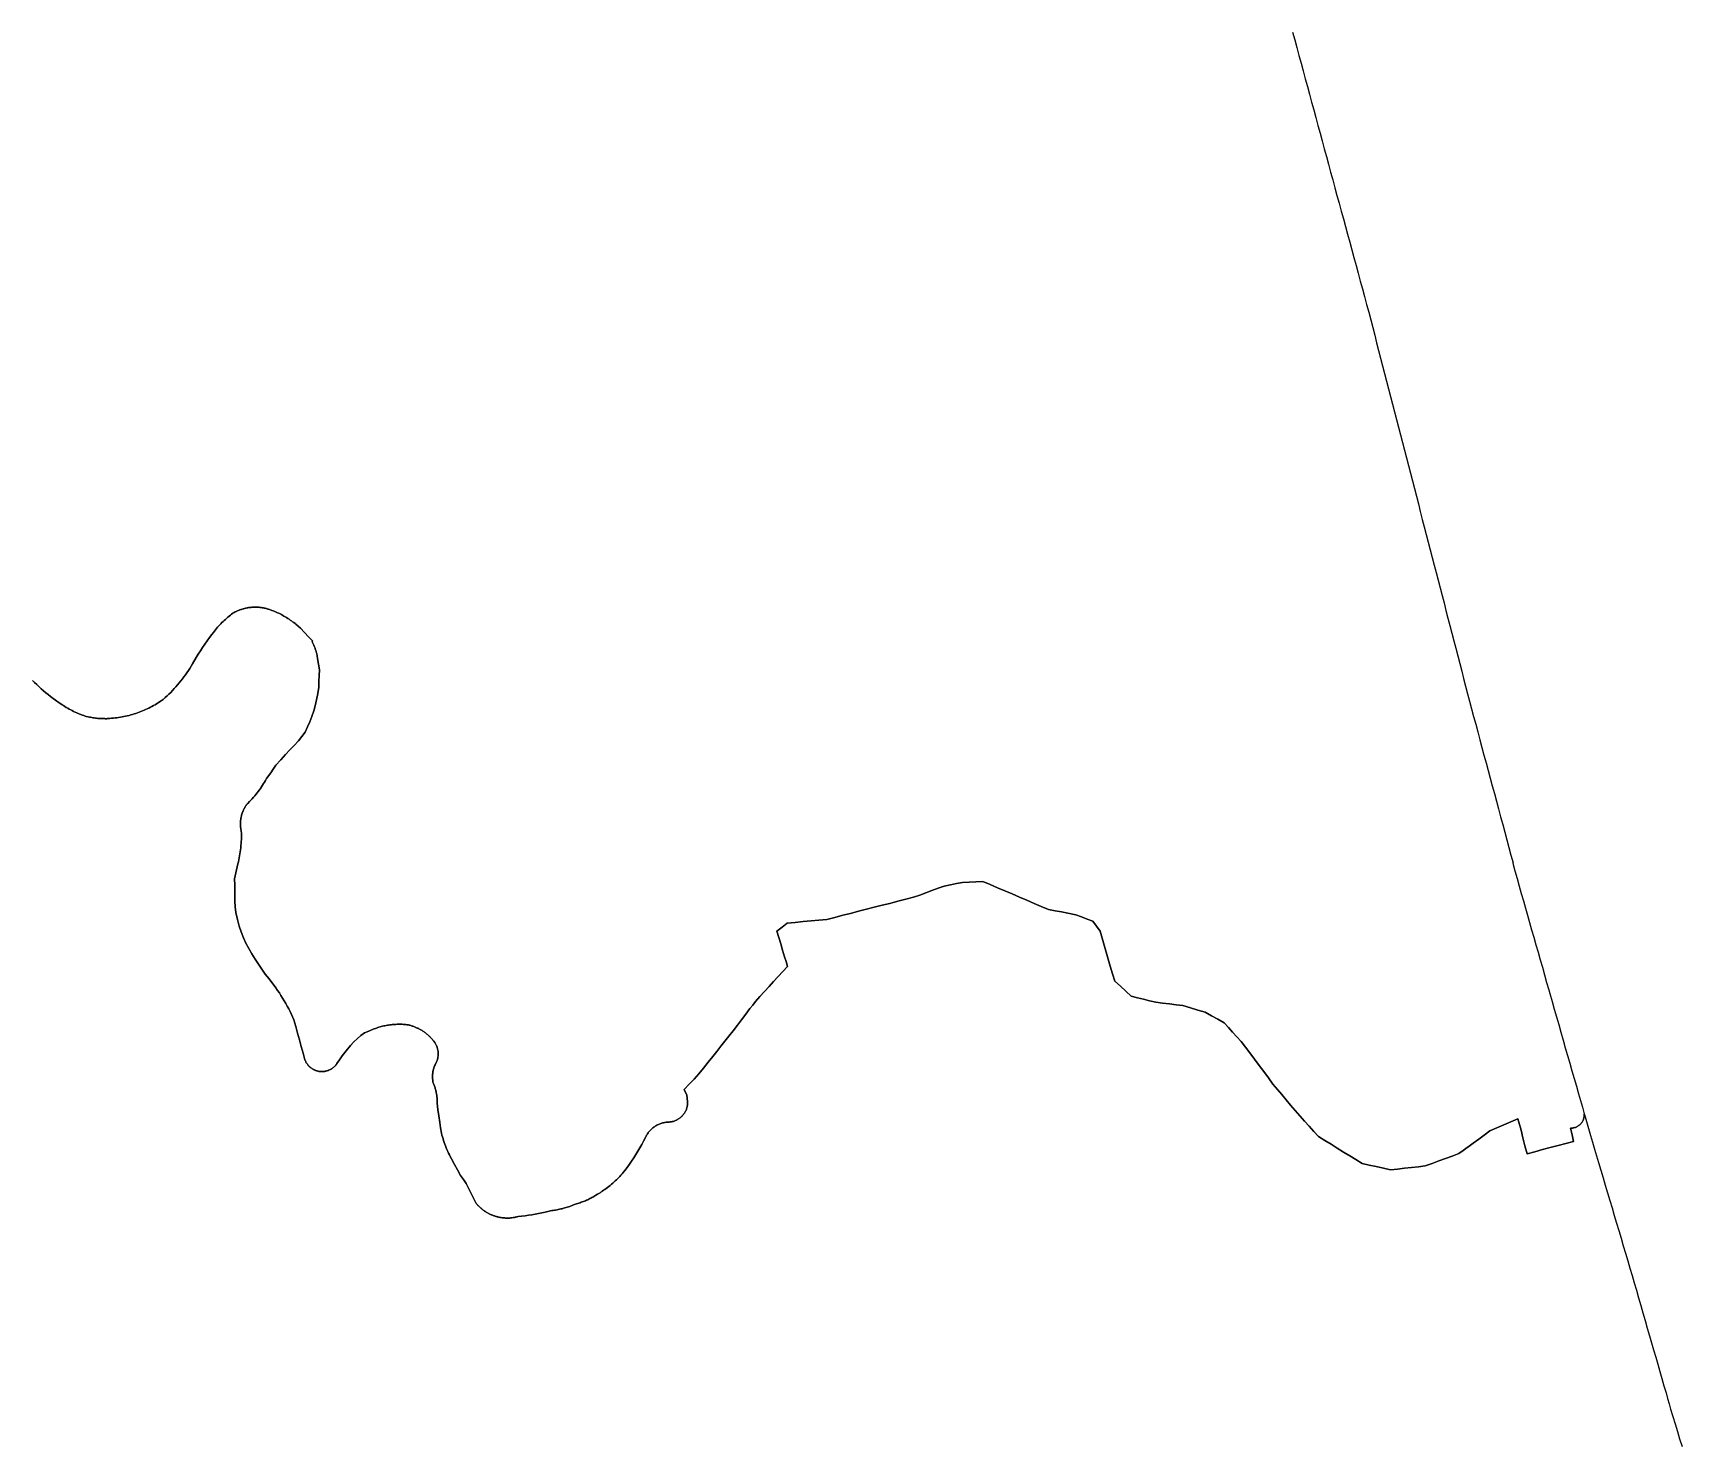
# Model space of a CAD drawing. Header units: inches. Extents: x 130170 to 284068, y 377793 to 804530.
# Drawn here: x 197419 to 199445, y 664226 to 665956 of the extents above; entities that cross this region are included whole.
import ezdxf

# ---------------------------------------------------------------- set-up
doc = ezdxf.new("R2010")
doc.units = ezdxf.units.IN
doc.header["$MEASUREMENT"] = 0
doc.layers.add('muni_il', color=7, linetype='Continuous')

msp = doc.modelspace()

# ---------------------------------------------------------------- linework, layer by layer
at = {"layer": 'muni_il'}
for points in [[(198966.5, 665957.4), (198969.1, 665947.8), (198971.7, 665938.3), (198974.3, 665928.7), (198976.9, 665919.1), (198979.5, 665909.6), (198982.1, 665900), (198984.7, 665890.4), (198987.3, 665880.9), (198989.9, 665871.3), (198992.5, 665861.8), (198995.1, 665852.2), (198997.7, 665842.6), (199000.3, 665833.1), (199002.9, 665823.5), (199005.5, 665813.9), (199008.1, 665804.4), (199010.7, 665794.8), (199013.3, 665785.3), (199015.9, 665775.7), (199018.5, 665766.1), (199021.1, 665756.6), (199023.7, 665747), (199026.3, 665737.4), (199028.9, 665727.9), (199031.5, 665718.3), (199034.1, 665708.8), (199036.7, 665699.2), (199039.3, 665689.6), (199041.9, 665680.1), (199044.5, 665670.5), (199047.1, 665660.9), (199049.7, 665651.4), (199052.3, 665641.8), (199054.9, 665632.3), (199057.5, 665622.7), (199060.1, 665613.1), (199062.5, 665603.7), (199065, 665594.3), (199067.4, 665584.8), (199069.8, 665575.4), (199072.3, 665566), (199074.7, 665556.6), (199077.2, 665547.1), (199079.6, 665537.7), (199082, 665528.3), (199084.5, 665518.8), (199086.9, 665509.4), (199089.4, 665500), (199091.8, 665490.5), (199094.2, 665481.1), (199096.7, 665471.7), (199099.1, 665462.3), (199101.6, 665452.8), (199104, 665443.4), (199106.4, 665434), (199108.9, 665424.5), (199111.3, 665415.1), (199113.7, 665405.7), (199116.2, 665396.3), (199118.6, 665386.8), (199121.1, 665377.4), (199123.5, 665368), (199125.9, 665358.5), (199128.4, 665349.1), (199130.8, 665339.7), (199133.3, 665330.3), (199135.7, 665320.9), (199138.1, 665311.6), (199140.5, 665302.3), (199142.9, 665293), (199145.3, 665283.7), (199147.7, 665274.4), (199150.2, 665265.1), (199152.6, 665255.8), (199155, 665246.5), (199157.4, 665237.2), (199159.8, 665227.9), (199162.2, 665218.6), (199164.6, 665209.3), (199167.1, 665200), (199169.5, 665190.7), (199171.9, 665181.4), (199174.3, 665172.1), (199176.7, 665162.8), (199179.1, 665153.5), (199181.5, 665144.2), (199183.9, 665134.9), (199186.4, 665125.6), (199188.9, 665116.1), (199191.5, 665106.6), (199194, 665097.2), (199196.6, 665087.7), (199199.1, 665078.2), (199201.7, 665068.8), (199204.2, 665059.3), (199206.8, 665049.9), (199209.3, 665040.4), (199211.9, 665030.9), (199214.5, 665021.5), (199217, 665012), (199219.6, 665002.6), (199222.1, 664993.1), (199224.7, 664983.6), (199227.2, 664974.2), (199229.8, 664964.7), (199232.3, 664955.2), (199234.9, 664945.8), (199237.4, 664936.3), (199237.1, 664936.1), (199239.7, 664926.6), (199242.3, 664917.2), (199245, 664907.7), (199247.5, 664898.7), (199250.1, 664889.8), (199252.7, 664880.8), (199255.2, 664871.9), (199257.8, 664862.9), (199260.3, 664854), (199262.9, 664845), (199265.5, 664835.8), (199268.2, 664826.5), (199270.8, 664817.3), (199273.5, 664808), (199276.1, 664798.8), (199278.7, 664789.5), (199281.4, 664780.3), (199282.8, 664775.6), (199285.5, 664766.1), (199288.1, 664756.6), (199290.8, 664747.1), (199293.5, 664737.6), (199296.2, 664728.1), (199298.9, 664718.6), (199301.6, 664709.1), (199304.3, 664699.7), (199307.1, 664690.2), (199309.8, 664680.8), (199312.5, 664671.3), (199315.3, 664661.9), (199318, 664652.4), (199320.4, 664644.3), (199322.7, 664636.1), (199325, 664627.9), (199325, 664626.8), (199325, 664626), (199324.9, 664625.1), (199324.8, 664624.2), (199324.6, 664623.4), (199324.4, 664622.5), (199324.1, 664621.7), (199323.8, 664620.8), (199323.5, 664620), (199323.1, 664619.2), (199322.7, 664618.5), (199322.2, 664617.7), (199321.7, 664617), (199321.1, 664616.3), (199320.6, 664615.7), (199319.9, 664615), (199319.3, 664614.4), (199318.6, 664613.9), (199317.9, 664613.4), (199317.2, 664612.9), (199316.4, 664612.4), (199315.6, 664612), (199314.8, 664611.6), (199314, 664611.3), (199313.2, 664611), (199312.3, 664610.8), (199311.5, 664610.6), (199310.6, 664610.5), (199309.7, 664610.4), (199308.9, 664610.3), (199308, 664610.3), (199309.9, 664602.1), (199311.8, 664593.9), (199302.2, 664591.4), (199292.7, 664588.9), (199283.2, 664586.4), (199273.6, 664583.9), (199264.1, 664581.4), (199254.6, 664578.9), (199252.1, 664588.6), (199249.6, 664598.3), (199247.2, 664608), (199244.7, 664617.7), (199243.4, 664621.8), (199234.8, 664618.1), (199226.1, 664614.3), (199217.5, 664610.6), (199208.9, 664606.9), (199202.1, 664601.9), (199195.3, 664596.9), (199188.5, 664591.9), (199181.7, 664586.9), (199181, 664586.4), (199176, 664582.7), (199171, 664579.1), (199162.7, 664576), (199154.5, 664573), (199146.2, 664570), (199137.9, 664566.9), (199129.6, 664563.9), (199121.1, 664562.9), (199112.5, 664562), (199103.9, 664561.1), (199095.4, 664560.1), (199086.8, 664559.2), (199078.1, 664561.1), (199069.4, 664563), (199060.7, 664564.9), (199051.9, 664566.8), (199044.3, 664571.6), (199036.7, 664576.3), (199029, 664581), (199021.4, 664585.8), (199013.8, 664590.5), (199006.1, 664595.2), (198998.5, 664600), (198992.7, 664606.4), (198986.9, 664612.7), (198981.1, 664619.1), (198975.4, 664625.5), (198969.6, 664631.9), (198964.1, 664638.4), (198958.7, 664645), (198953.3, 664651.5), (198947.9, 664658), (198942.4, 664664.5), (198936.8, 664672.1), (198931.2, 664679.8), (198925.5, 664687.4), (198919.9, 664695), (198914.2, 664702.7), (198908.7, 664709.7), (198903.2, 664716.7), (198898, 664722.5), (198892.8, 664728.3), (198887.7, 664734.1), (198882.5, 664739.9), (198874.8, 664744.2), (198867, 664748.5), (198859.2, 664752.8), (198850, 664755.5), (198840.9, 664758.2), (198831.7, 664761), (198823.4, 664762), (198815.1, 664763), (198806.8, 664764), (198798.5, 664765), (198790.9, 664766.9), (198783.4, 664768.8), (198775.8, 664770.6), (198768.3, 664772.5), (198761.6, 664778.6), (198754.9, 664784.7), (198748.1, 664790.8), (198745.3, 664800), (198742.4, 664809.2), (198739.9, 664817.9), (198737.4, 664826.6), (198734.9, 664835.2), (198732.4, 664843.9), (198729.9, 664852.6), (198725.4, 664858.7), (198720.9, 664864.7), (198714, 664867.3), (198707, 664869.9), (198700, 664872.5), (198690.4, 664874.5), (198682.5, 664876), (198674.7, 664877.5), (198666.8, 664879), (198657.8, 664882.8), (198648.8, 664886.6), (198639.8, 664890.4), (198630.8, 664894.2), (198621.8, 664898.1), (198612.8, 664901.9), (198603.8, 664905.7), (198594.8, 664909.6), (198585.8, 664913.4), (198577.5, 664913.1), (198569.2, 664912.7), (198560.9, 664912.3), (198553.4, 664910.9), (198546, 664909.4), (198538.5, 664907.9), (198531, 664905.2), (198523.4, 664902.4), (198515.9, 664899.6), (198508.4, 664896.8), (198500.9, 664894), (198491.2, 664891.6), (198481.5, 664889.1), (198471.8, 664886.6), (198462.2, 664884.2), (198452.5, 664881.7), (198442.8, 664879.3), (198433.1, 664876.8), (198423.4, 664874.3), (198413.8, 664871.9), (198404.1, 664869.4), (198394.4, 664866.9), (198384.6, 664866), (198374.9, 664865), (198365.1, 664864.1), (198355.3, 664863.1), (198345.5, 664862.1), (198339.2, 664857.2), (198332.9, 664852.4), (198335.2, 664844.5), (198337.6, 664836.7), (198339.9, 664828.9), (198342.3, 664821), (198344.2, 664815), (198346, 664808.9), (198340.3, 664802.8), (198334.6, 664796.7), (198328.9, 664790.6), (198323.2, 664784.5), (198317.5, 664778.4), (198312, 664772.2), (198306.4, 664766), (198303.1, 664761.6), (198299.7, 664757.2), (198294.6, 664750.4), (198289.4, 664743.6), (198284.3, 664736.9), (198279.2, 664730.1), (198274, 664723.3), (198269.1, 664717.1), (198264.1, 664710.9), (198259.2, 664704.7), (198254.3, 664698.5), (198248.5, 664691.4), (198242.8, 664684.2), (198237.1, 664677.1), (198231.1, 664670.7), (198225.1, 664664.3), (198219.1, 664657.9), (198222.3, 664650.9), (198223.2, 664643), (198223.2, 664641.8), (198223.2, 664640.9), (198223.1, 664640.1), (198223.1, 664639.2), (198222.9, 664638.4), (198222.8, 664637.5), (198222.6, 664636.7), (198222.4, 664635.9), (198222.1, 664635), (198221.9, 664634.2), (198221.6, 664633.4), (198221.3, 664632.6), (198220.9, 664631.8), (198220.5, 664631.1), (198220.1, 664630.3), (198219.7, 664629.6), (198219.2, 664628.8), (198218.7, 664628.1), (198218.2, 664627.4), (198217.7, 664626.8), (198217.1, 664626.1), (198216.6, 664625.5), (198216, 664624.8), (198215.3, 664624.2), (198214.7, 664623.7), (198214, 664623.1), (198213.4, 664622.6), (198212.7, 664622.1), (198211.9, 664621.6), (198211.2, 664621.2), (198210.5, 664620.7), (198209.7, 664620.3), (198208.9, 664620), (198208.1, 664619.6), (198207.4, 664619.3), (198206.5, 664619), (198205.7, 664618.7), (198204.9, 664618.5), (198204.1, 664618.3), (198203.2, 664618.1), (198202.4, 664618), (198201.5, 664617.9), (198200.7, 664617.8), (198199.8, 664617.7), (198199.4, 664617.7), (198199.1, 664617.7), (198198, 664617.6), (198196.8, 664617.5), (198195.7, 664617.4), (198194.6, 664617.2), (198193.6, 664617), (198192.5, 664616.7), (198191.4, 664616.4), (198190.3, 664616.1), (198189.3, 664615.7), (198188.3, 664615.3), (198187.2, 664614.8), (198186.2, 664614.4), (198185.3, 664613.9), (198184.3, 664613.3), (198183.3, 664612.7), (198182.4, 664612.1), (198181.5, 664611.5), (198180.6, 664610.8), (198179.8, 664610.1), (198179, 664609.4), (198178.2, 664608.6), (198177.4, 664607.8), (198176.7, 664607), (198175.9, 664606.2), (198175.3, 664605.3), (198174.6, 664604.4), (198174, 664603.5), (198173.4, 664602.6), (198172.8, 664601.6), (198172.3, 664600.6), (198171.8, 664599.6), (198169.1, 664594.5), (198166.8, 664590.3), (198164.5, 664586.1), (198162, 664582), (198159.5, 664577.9), (198156.9, 664573.8), (198154.3, 664569.8), (198151.6, 664565.9), (198148.8, 664562), (198145.9, 664558.1), (198144, 664555.7), (198142.6, 664554.1), (198141.3, 664552.6), (198139.9, 664551.1), (198138.5, 664549.6), (198137.1, 664548.2), (198135.7, 664546.8), (198134.2, 664545.4), (198132.7, 664544), (198131.2, 664542.6), (198129.6, 664541.3), (198128.1, 664540), (198126.5, 664538.8), (198124.9, 664537.5), (198123.2, 664536.3), (198121.6, 664535.1), (198119.9, 664534), (198118.2, 664532.9), (198117.2, 664532.1), (198116.4, 664531.5), (198115.7, 664531), (198114.9, 664530.6), (198114.1, 664530.1), (198113.3, 664529.7), (198112.5, 664529.3), (198110.5, 664528), (198109.3, 664527.2), (198108, 664526.5), (198106.8, 664525.7), (198105.5, 664525), (198104.3, 664524.3), (198103, 664523.7), (198101.7, 664523), (198100.4, 664522.4), (198099.1, 664521.8), (198097.7, 664521.2), (198096.4, 664520.7), (198095.1, 664520.2), (198093.7, 664519.7), (198092.3, 664519.2), (198091, 664518.7), (198089.6, 664518.3), (198088.2, 664517.9), (198086.8, 664517.5), (198085.4, 664517.1), (198082.9, 664516), (198081.4, 664515.4), (198079.9, 664514.8), (198078.4, 664514.2), (198076.9, 664513.7), (198075.3, 664513.2), (198073.8, 664512.7), (198072.2, 664512.2), (198070.6, 664511.8), (198069, 664511.3), (198067.4, 664511), (198065.9, 664510.6), (198064.3, 664510.3), (198062.7, 664510), (198061, 664509.7), (198059.4, 664509.4), (198057.8, 664509.2), (198056.2, 664509), (198054.6, 664508.9), (198048.1, 664507.2), (198044, 664506.3), (198039.9, 664505.4), (198035.8, 664504.6), (198031.7, 664503.9), (198027.5, 664503.2), (198023.4, 664502.7), (198019.2, 664502.1), (198015, 664501.7), (198013.8, 664501.4), (198013, 664501.2), (198012.1, 664501), (198011.3, 664500.8), (198010.4, 664500.6), (198009.6, 664500.5), (198008.7, 664500.4), (198007.2, 664500.2), (198006.3, 664500.1), (198005.5, 664500), (198004.6, 664499.9), (198003.7, 664499.9), (198002.9, 664499.9), (198002, 664499.9), (198001.1, 664499.9), (198000.3, 664499.9), (197999.4, 664499.9), (197998.5, 664500), (197997.7, 664500), (197996.8, 664500.1), (197996, 664500.2), (197995.1, 664500.3), (197994.2, 664500.4), (197993.4, 664500.6), (197992.5, 664500.7), (197991.7, 664500.9), (197990.8, 664501.1), (197990, 664501.2), (197989.2, 664501.5), (197988.3, 664501.7), (197987.5, 664501.9), (197986.7, 664502.2), (197985.8, 664502.4), (197985, 664502.7), (197984.2, 664503), (197983.4, 664503.3), (197982.6, 664503.7), (197981.8, 664504), (197981, 664504.4), (197980.2, 664504.7), (197979.5, 664505.1), (197978.7, 664505.5), (197977.9, 664505.9), (197977.2, 664506.3), (197976.4, 664506.8), (197975.7, 664507.2), (197975, 664507.7), (197974.2, 664508.1), (197973.5, 664508.6), (197972.8, 664509.1), (197972.1, 664509.6), (197971.4, 664510.1), (197970.7, 664510.7), (197970.1, 664511.2), (197969.4, 664511.8), (197968.8, 664512.4), (197968.1, 664512.9), (197967.5, 664513.5), (197966.9, 664514.1), (197966.2, 664514.7), (197965.6, 664515.4), (197965.1, 664516), (197964.5, 664516.6), (197963.9, 664517.3), (197963.4, 664518), (197962.8, 664518.6), (197959.9, 664524.4), (197955.5, 664533.3), (197951.1, 664542.2), (197947.6, 664547.2), (197944.1, 664552.2), (197940.4, 664559), (197936.7, 664565.7), (197933, 664572.5), (197931.4, 664575.4), (197930.4, 664577.5), (197929.4, 664579.7), (197928.4, 664581.8), (197927.4, 664584), (197926.5, 664586.2), (197925.7, 664588.4), (197924.8, 664590.6), (197924.1, 664592.8), (197923.3, 664595), (197922.6, 664597.3), (197921.9, 664599.6), (197921.3, 664601.9), (197920.7, 664604.1), (197919.6, 664610.8), (197918.5, 664617.4), (197917.4, 664625.3), (197916.4, 664633.2), (197915.6, 664641.2), (197915.6, 664642.4), (197915.5, 664643.5), (197915.5, 664644.5), (197915.5, 664645.6), (197915.4, 664646.6), (197915.3, 664647.7), (197915.2, 664648.7), (197915, 664649.8), (197914.9, 664650.8), (197914.7, 664651.9), (197914.5, 664652.9), (197914.3, 664653.9), (197914.1, 664655), (197913.9, 664656), (197913.6, 664657), (197913.4, 664658), (197913.1, 664659), (197912.8, 664660), (197912.4, 664661), (197912.1, 664662), (197911.7, 664663), (197911.4, 664664), (197911, 664665), (197910.6, 664665.9), (197910.3, 664666.9), (197910.3, 664667.2), (197910.2, 664667.5), (197910.1, 664668.1), (197910.1, 664668.4), (197910, 664668.7), (197910, 664669.3), (197909.9, 664669.9), (197909.9, 664670.2), (197909.8, 664670.5), (197909.8, 664671.1), (197909.8, 664671.4), (197909.7, 664671.7), (197909.7, 664672.3), (197909.7, 664672.6), (197909.7, 664672.9), (197909.7, 664673.5), (197909.7, 664673.8), (197909.7, 664674.1), (197909.7, 664674.7), (197909.7, 664675.3), (197909.7, 664675.6), (197909.8, 664676), (197909.8, 664676.6), (197909.8, 664676.9), (197909.9, 664677.2), (197909.9, 664677.8), (197910, 664678.1), (197910, 664678.4), (197910.1, 664679), (197910.1, 664679.3), (197910.2, 664679.6), (197910.3, 664680.2), (197910.4, 664680.5), (197910.4, 664680.8), (197910.5, 664681.3), (197910.7, 664681.9), (197910.8, 664682.2), (197910.8, 664682.5), (197911, 664683.1), (197911.2, 664683.7), (197911.2, 664684), (197911.3, 664684.3), (197911.5, 664684.8), (197911.6, 664685.1), (197911.7, 664685.4), (197911.9, 664686), (197912.2, 664686.6), (197912.3, 664686.8), (197912.4, 664687.1), (197912.6, 664687.7), (197912.7, 664687.9), (197912.8, 664687.9), (197912.9, 664688.2), (197913.1, 664688.8), (197913.3, 664689), (197913.4, 664689.3), (197913.7, 664689.9), (197913.8, 664690.1), (197914, 664690.4), (197914.3, 664690.9), (197914.4, 664691.2), (197914.6, 664691.4), (197914.8, 664692), (197915.1, 664692.8), (197915.4, 664693.6), (197915.7, 664694.5), (197915.9, 664695.3), (197916.1, 664696.2), (197916.3, 664697), (197916.4, 664697.9), (197916.6, 664698.8), (197916.6, 664699.7), (197916.7, 664700.5), (197916.7, 664701.4), (197916.7, 664702.3), (197916.7, 664703.2), (197916.6, 664704.1), (197916.5, 664704.9), (197916.4, 664705.8), (197916.2, 664706.7), (197916, 664707.5), (197915.8, 664708.4), (197915.6, 664709.2), (197915.3, 664710), (197915, 664710.9), (197914.6, 664711.7), (197914.3, 664712.5), (197913.9, 664713.3), (197913.5, 664714), (197913, 664714.8), (197912.5, 664715.5), (197911.4, 664717.1), (197910.8, 664717.8), (197910.2, 664718.6), (197909.6, 664719.3), (197909, 664720), (197908.3, 664720.7), (197907.7, 664721.4), (197907, 664722.1), (197906.3, 664722.8), (197905.6, 664723.5), (197904.9, 664724.1), (197904.2, 664724.8), (197903.5, 664725.4), (197902.7, 664726), (197901.7, 664726.9), (197900.9, 664727.5), (197900.1, 664728), (197899.3, 664728.6), (197898.5, 664729.1), (197897.7, 664729.7), (197896.9, 664730.2), (197896.1, 664730.7), (197895.3, 664731.2), (197894.5, 664731.6), (197893.6, 664732.1), (197892.8, 664732.5), (197891.9, 664733), (197891, 664733.4), (197890.2, 664733.8), (197889.3, 664734.2), (197888.4, 664734.5), (197887.5, 664734.9), (197886.6, 664735.2), (197885.7, 664735.5), (197884.8, 664735.8), (197883.9, 664736.1), (197882.9, 664736.4), (197882, 664736.7), (197881.1, 664736.9), (197880.1, 664737.1), (197879.2, 664737.3), (197878.3, 664737.5), (197876.9, 664737.7), (197875.5, 664737.8), (197873.9, 664737.9), (197872.4, 664738), (197870.8, 664738), (197869.3, 664738), (197867.8, 664738), (197866.3, 664738), (197864.8, 664737.9), (197863.3, 664737.9), (197861.7, 664737.7), (197860.2, 664737.6), (197858.7, 664737.4), (197857.2, 664737.2), (197855.7, 664737), (197854.2, 664736.8), (197852.7, 664736.5), (197851.2, 664736.2), (197849.7, 664735.9), (197848.3, 664735.6), (197846.8, 664735.2), (197845.3, 664734.8), (197843.9, 664734.4), (197842.4, 664733.9), (197841, 664733.4), (197839.5, 664732.9), (197838.1, 664732.4), (197836.7, 664731.9), (197831.4, 664729.7), (197826.2, 664727.5), (197821.8, 664724.1), (197817.4, 664720.7), (197813.1, 664716.3), (197808.9, 664711.9), (197803.8, 664705.5), (197798.7, 664699.1), (197795.5, 664694.3), (197792.3, 664689.6), (197791.6, 664688.6), (197791.3, 664688.3), (197791.1, 664688), (197790.6, 664687.4), (197790.3, 664687.1), (197790.1, 664686.8), (197789.5, 664686.3), (197788.9, 664685.7), (197788.7, 664685.5), (197788.4, 664685.2), (197787.8, 664684.7), (197787.1, 664684.3), (197786.8, 664684), (197786.5, 664683.8), (197785.9, 664683.4), (197785.5, 664683.2), (197785.2, 664683), (197784.5, 664682.6), (197784.2, 664682.4), (197783.8, 664682.2), (197783.1, 664681.9), (197782.4, 664681.6), (197782.1, 664681.4), (197781.7, 664681.3), (197781, 664681), (197780.2, 664680.8), (197779.8, 664680.7), (197779.5, 664680.6), (197778.7, 664680.4), (197778.3, 664680.3), (197777.9, 664680.2), (197777.2, 664680.1), (197776.8, 664680), (197776.4, 664680), (197775.6, 664679.9), (197775.2, 664679.9), (197774.9, 664679.9), (197774.1, 664679.8), (197773.7, 664679.8), (197773.3, 664679.9), (197772.5, 664679.9), (197772.1, 664679.9), (197771.7, 664679.9), (197771, 664680), (197770.6, 664680.1), (197770.2, 664680.1), (197769.4, 664680.3), (197769, 664680.4), (197768.7, 664680.5), (197767.9, 664680.6), (197767.5, 664680.8), (197767.2, 664680.9), (197766.4, 664681.1), (197766.1, 664681.2), (197765.7, 664681.4), (197765, 664681.7), (197764.6, 664681.8), (197764.3, 664682), (197763.6, 664682.3), (197763.2, 664682.5), (197762.9, 664682.7), (197762.2, 664683.1), (197761.9, 664683.3), (197761.6, 664683.5), (197760.9, 664684), (197760.3, 664684.4), (197760, 664684.7), (197759.7, 664684.9), (197759.1, 664685.4), (197758.8, 664685.7), (197758.5, 664685.9), (197757.9, 664686.5), (197757.7, 664686.8), (197757.4, 664687), (197756.9, 664687.6), (197756.6, 664687.9), (197756.4, 664688.2), (197755.9, 664688.8), (197755.7, 664689.2), (197755.5, 664689.5), (197755, 664690.1), (197754.8, 664690.5), (197754.6, 664690.8), (197754.2, 664691.5), (197754.1, 664691.8), (197753.9, 664692.2), (197753.5, 664692.9), (197753.4, 664693.2), (197753.2, 664693.6), (197752.9, 664694.3), (197750.7, 664702.5), (197748.4, 664710.7), (197746.2, 664718.8), (197743.9, 664727), (197741.6, 664735.2), (197739.4, 664743.4), (197736.3, 664750.1), (197734.7, 664753.5), (197733, 664756.9), (197731.2, 664760.2), (197729.4, 664763.5), (197727.5, 664766.8), (197725.5, 664770.1), (197723.5, 664773.3), (197721.5, 664776.5), (197719.3, 664779.6), (197717.2, 664782.7), (197715, 664785.8), (197711.1, 664790.8), (197708.8, 664793.8), (197706.4, 664796.7), (197703.9, 664799.6), (197699.8, 664805.7), (197695.8, 664811.7), (197691.7, 664817.8), (197687.8, 664824.4), (197684, 664830.9), (197680.2, 664837.5), (197677.4, 664844.4), (197674.7, 664851.4), (197672, 664858.4), (197669.9, 664866.8), (197667.9, 664875.3), (197667.4, 664882.3), (197666.9, 664889.3), (197666.9, 664895.1), (197666.9, 664900.9), (197666.7, 664908.8), (197666.5, 664916.7), (197668.1, 664924), (197669.7, 664931.3), (197670.6, 664935), (197671.2, 664937.5), (197671.7, 664939.9), (197672.2, 664942.4), (197672.7, 664944.9), (197673.1, 664947.4), (197673.5, 664949.9), (197673.8, 664952.4), (197674.1, 664955), (197674.3, 664957.5), (197674.5, 664960), (197674.6, 664962.5), (197674.8, 664965.1), (197674.8, 664967.6), (197674.8, 664970.1), (197674.8, 664972.7), (197674.7, 664975.2), (197674.4, 664976.5), (197674.3, 664977.2), (197674.2, 664977.5), (197674.2, 664977.8), (197674.1, 664978.5), (197674, 664978.9), (197674, 664979.2), (197673.9, 664979.9), (197673.9, 664980.3), (197673.9, 664980.3), (197673.8, 664980.6), (197673.8, 664981.3), (197673.7, 664982), (197673.7, 664982.3), (197673.7, 664982.7), (197673.7, 664983.4), (197673.7, 664984.1), (197673.7, 664984.4), (197673.7, 664984.8), (197673.7, 664985.5), (197673.7, 664986.2), (197673.7, 664986.5), (197673.7, 664986.9), (197673.8, 664987.6), (197673.8, 664987.9), (197673.9, 664988.3), (197673.9, 664989), (197674, 664989.3), (197674, 664989.6), (197674.1, 664990.3), (197674.2, 664990.7), (197674.2, 664990.7), (197674.2, 664991), (197674.3, 664991.7), (197674.4, 664992), (197674.5, 664992.4), (197674.6, 664993.1), (197674.8, 664993.7), (197674.9, 664994.1), (197675, 664994.4), (197675.1, 664995.1), (197675.2, 664995.4), (197675.3, 664995.8), (197675.5, 664996.4), (197675.6, 664996.8), (197675.8, 664997.1), (197676, 664997.7), (197676.2, 664998.4), (197676.3, 664998.7), (197676.5, 664999.1), (197676.7, 664999.7), (197676.9, 665000), (197677, 665000.3), (197677.3, 665001), (197677.4, 665001.3), (197677.6, 665001.6), (197677.9, 665002.2), (197678.2, 665002.8), (197678.4, 665003.2), (197678.5, 665003.5), (197678.9, 665004.1), (197679.2, 665004.7), (197679.4, 665005), (197679.6, 665005.3), (197680, 665005.9), (197680.3, 665006.4), (197680.5, 665006.7), (197680.5, 665006.7), (197680.7, 665007), (197681.1, 665007.6), (197681.3, 665007.9), (197681.5, 665008.1), (197682, 665008.7), (197682.6, 665009.4), (197685, 665011.8), (197686.6, 665013.5), (197688.2, 665015.2), (197689.7, 665017), (197691.2, 665018.7), (197692.7, 665020.5), (197694.2, 665022.3), (197695.6, 665024.2), (197697, 665026), (197698.3, 665027.9), (197699.7, 665029.9), (197700.9, 665031.8), (197702.2, 665033.7), (197703.4, 665035.7), (197704.6, 665037.7), (197705.9, 665040), (197710.9, 665046.9), (197714.1, 665051.6), (197717.3, 665056.2), (197723.3, 665062.9), (197729.2, 665069.5), (197734.5, 665075.1), (197739.7, 665080.7), (197744.9, 665086.3), (197749.1, 665091.7), (197753.2, 665097.1), (197756, 665103.4), (197758.8, 665109.7), (197761.6, 665116.1), (197764.1, 665124.5), (197766.5, 665132.9), (197768.2, 665142.4), (197769.9, 665152), (197770.1, 665159.2), (197770.4, 665166.4), (197770.7, 665173.6), (197769.6, 665180.5), (197768.5, 665187.4), (197768.3, 665188.8), (197768.1, 665189.7), (197768, 665190.7), (197767.8, 665191.6), (197767.6, 665192.6), (197767.4, 665193.5), (197767.1, 665194.5), (197766.9, 665195.4), (197766.6, 665196.4), (197766.3, 665197.3), (197766, 665198.2), (197765.7, 665199.2), (197765.4, 665200.1), (197765.1, 665201), (197764.7, 665201.9), (197764.3, 665202.8), (197763.9, 665203.7), (197763.5, 665204.6), (197763.1, 665205.4), (197762.6, 665206.3), (197762.2, 665207.2), (197761.7, 665208), (197762.4, 665209), (197757.4, 665214.3), (197752.4, 665219.5), (197747.3, 665224.7), (197741.6, 665229.8), (197740.8, 665230.5), (197739.3, 665231.6), (197737.8, 665232.7), (197736.4, 665233.7), (197734.9, 665234.8), (197733.4, 665235.8), (197731.9, 665236.8), (197730.3, 665237.8), (197728.8, 665238.7), (197727.2, 665239.6), (197725.6, 665240.5), (197724, 665241.4), (197722.4, 665242.2), (197720.8, 665243), (197719.1, 665243.8), (197717.5, 665244.5), (197715.8, 665245.2), (197714.1, 665245.9), (197712.4, 665246.6), (197710.7, 665247.2), (197708.2, 665248), (197707.4, 665248.3), (197706.5, 665248.6), (197705.6, 665248.8), (197704.8, 665249), (197703.9, 665249.2), (197703, 665249.4), (197702.1, 665249.6), (197701.2, 665249.8), (197700.3, 665249.9), (197699.4, 665250.1), (197698.5, 665250.2), (197697.6, 665250.3), (197696.7, 665250.4), (197695.8, 665250.5), (197694.9, 665250.5), (197694, 665250.6), (197693.1, 665250.6), (197692.2, 665250.6), (197691.3, 665250.6), (197690.4, 665250.6), (197689.5, 665250.5), (197688.6, 665250.5), (197687.7, 665250.4), (197686.8, 665250.3), (197685.8, 665250.2), (197684.8, 665250.1), (197683.8, 665250), (197682.8, 665249.8), (197681.8, 665249.6), (197680.8, 665249.4), (197679.8, 665249.2), (197678.8, 665249), (197677.8, 665248.7), (197676.9, 665248.5), (197675.9, 665248.2), (197674.9, 665247.9), (197674, 665247.6), (197673, 665247.2), (197672, 665246.9), (197671.1, 665246.5), (197670.1, 665246.1), (197669.2, 665245.7), (197668.3, 665245.3), (197667.4, 665244.9), (197666.1, 665244.2), (197664.5, 665243.1), (197662.9, 665241.9), (197661.3, 665240.7), (197659.8, 665239.5), (197658.3, 665238.2), (197656.8, 665236.9), (197655.3, 665235.6), (197653.8, 665234.3), (197652.4, 665232.9), (197651, 665231.6), (197649.6, 665230.1), (197648.3, 665228.7), (197646.9, 665227.3), (197645.6, 665225.8), (197644.4, 665224.3), (197643.1, 665222.8), (197641.9, 665221.2), (197640.7, 665219.6), (197638.7, 665216.9), (197635.7, 665213.1), (197632.8, 665209.1), (197630, 665205.1), (197627.2, 665201.1), (197624.5, 665197), (197621.9, 665192.8), (197619.3, 665188.7), (197614.8, 665180.8), (197613, 665177.9), (197611.4, 665175.3), (197609.7, 665172.6), (197607.9, 665170), (197606.1, 665167.5), (197604.3, 665164.9), (197602.4, 665162.4), (197600.5, 665160), (197598.5, 665157.5), (197596.5, 665155.1), (197594.4, 665152.8), (197592.3, 665150.5), (197590.2, 665148.2), (197588, 665145.9), (197585.8, 665143.7), (197583.5, 665141.5), (197581.2, 665139.4), (197578.9, 665137.3), (197576.1, 665135.4), (197574.3, 665134.1), (197572.5, 665133), (197570.7, 665131.8), (197568.8, 665130.7), (197566.9, 665129.6), (197565, 665128.6), (197563.1, 665127.6), (197561.2, 665126.6), (197559.2, 665125.6), (197557.2, 665124.7), (197555.3, 665123.9), (197553.3, 665123), (197551.2, 665122.2), (197549.2, 665121.4), (197547.2, 665120.7), (197545.1, 665120), (197543, 665119.3), (197541, 665118.7), (197538.9, 665118.1), (197536.8, 665117.5), (197534.7, 665117), (197532.6, 665116.5), (197530.4, 665116.1), (197528.3, 665115.7), (197526.2, 665115.3), (197524, 665115), (197521.9, 665114.7), (197519.7, 665114.4), (197517.6, 665114.2), (197515.4, 665114), (197513.2, 665113.9), (197512.2, 665113.7), (197511.9, 665113.7), (197511.6, 665113.7), (197511, 665113.6), (197510.7, 665113.6), (197510.4, 665113.6), (197509.8, 665113.6), (197509.5, 665113.5), (197509.2, 665113.5), (197508.6, 665113.5), (197508.3, 665113.5), (197508, 665113.5), (197507.4, 665113.5), (197507.1, 665113.6), (197506.8, 665113.6), (197504.3, 665113.6), (197502.8, 665113.6), (197501.4, 665113.7), (197499.9, 665113.8), (197498.4, 665113.9), (197496.9, 665114.1), (197495.4, 665114.2), (197494, 665114.4), (197492.5, 665114.6), (197491, 665114.9), (197489.6, 665115.2), (197488.1, 665115.5), (197486.7, 665115.8), (197484.2, 665116.4), (197482.7, 665116.8), (197481.2, 665117.3), (197479.8, 665117.7), (197476.3, 665119.1), (197474.3, 665119.9), (197472.5, 665120.7), (197470.6, 665121.6), (197468.7, 665122.5), (197466.9, 665123.4), (197465.1, 665124.3), (197463.2, 665125.3), (197461.4, 665126.4), (197459.7, 665127.4), (197457.9, 665128.5), (197456.2, 665129.6), (197454.5, 665130.7), (197452.8, 665131.9), (197451.1, 665133.1), (197446.5, 665136.3), (197443.5, 665138.5), (197440.5, 665140.8), (197437.6, 665143.1), (197434.6, 665145.4), (197431.8, 665147.9), (197429, 665150.3), (197426.2, 665152.8), (197423.4, 665155.4), (197420.8, 665158), (197418.1, 665160.6)], [(197418.1, 665160.6), (197420.8, 665158), (197423.4, 665155.4), (197426.2, 665152.8), (197429, 665150.3), (197431.8, 665147.9), (197434.6, 665145.4), (197437.6, 665143.1), (197440.5, 665140.8), (197443.5, 665138.5), (197446.5, 665136.3), (197451.1, 665133.1), (197452.8, 665131.9), (197454.5, 665130.7), (197456.2, 665129.6), (197457.9, 665128.5), (197459.7, 665127.4), (197461.4, 665126.4), (197463.2, 665125.3), (197465.1, 665124.3), (197466.9, 665123.4), (197468.7, 665122.5), (197470.6, 665121.6), (197472.5, 665120.7), (197474.3, 665119.9), (197476.3, 665119.1), (197479.8, 665117.7), (197481.2, 665117.3), (197482.7, 665116.8), (197484.2, 665116.4), (197486.7, 665115.8), (197488.1, 665115.5), (197489.6, 665115.2), (197491, 665114.9), (197492.5, 665114.6), (197494, 665114.4), (197495.4, 665114.2), (197496.9, 665114.1), (197498.4, 665113.9), (197499.9, 665113.8), (197501.4, 665113.7), (197502.8, 665113.6), (197504.3, 665113.6), (197506.8, 665113.6), (197507.1, 665113.6), (197507.4, 665113.5), (197508, 665113.5), (197508.3, 665113.5), (197508.6, 665113.5), (197509.2, 665113.5), (197509.5, 665113.5), (197509.8, 665113.6), (197510.4, 665113.6), (197510.7, 665113.6), (197511, 665113.6), (197511.6, 665113.7), (197511.9, 665113.7), (197512.2, 665113.7), (197513.2, 665113.9), (197515.4, 665114), (197517.6, 665114.2), (197519.7, 665114.4), (197521.9, 665114.7), (197524, 665115), (197526.2, 665115.3), (197528.3, 665115.7), (197530.4, 665116.1), (197532.6, 665116.5), (197534.7, 665117), (197536.8, 665117.5), (197538.9, 665118.1), (197541, 665118.7), (197543, 665119.3), (197545.1, 665120), (197547.2, 665120.7), (197549.2, 665121.4), (197551.2, 665122.2), (197553.3, 665123), (197555.3, 665123.9), (197557.2, 665124.7), (197559.2, 665125.6), (197561.2, 665126.6), (197563.1, 665127.6), (197565, 665128.6), (197566.9, 665129.6), (197568.8, 665130.7), (197570.7, 665131.8), (197572.5, 665133), (197574.3, 665134.1), (197576.1, 665135.4), (197578.9, 665137.3), (197581.2, 665139.4), (197583.5, 665141.5), (197585.8, 665143.7), (197588, 665145.9), (197590.2, 665148.2), (197592.3, 665150.5), (197594.4, 665152.8), (197596.5, 665155.1), (197598.5, 665157.5), (197600.5, 665160), (197602.4, 665162.4), (197604.3, 665164.9), (197606.1, 665167.5), (197607.9, 665170), (197609.7, 665172.6), (197611.4, 665175.3), (197613, 665177.9), (197614.8, 665180.8), (197619.3, 665188.7), (197621.9, 665192.8), (197624.5, 665197), (197627.2, 665201.1), (197630, 665205.1), (197632.8, 665209.1), (197635.7, 665213.1), (197638.7, 665216.9), (197640.7, 665219.6), (197641.9, 665221.2), (197643.1, 665222.8), (197644.4, 665224.3), (197645.6, 665225.8), (197646.9, 665227.3), (197648.3, 665228.7), (197649.6, 665230.1), (197651, 665231.6), (197652.4, 665232.9), (197653.8, 665234.3), (197655.3, 665235.6), (197656.8, 665236.9), (197658.3, 665238.2), (197659.8, 665239.5), (197661.3, 665240.7), (197662.9, 665241.9), (197664.5, 665243.1), (197666.1, 665244.2), (197667.4, 665244.9), (197668.3, 665245.3), (197669.2, 665245.7), (197670.1, 665246.1), (197671.1, 665246.5), (197672, 665246.9), (197673, 665247.2), (197674, 665247.6), (197674.9, 665247.9), (197675.9, 665248.2), (197676.9, 665248.5), (197677.8, 665248.7), (197678.8, 665249), (197679.8, 665249.2), (197680.8, 665249.4), (197681.8, 665249.6), (197682.8, 665249.8), (197683.8, 665250), (197684.8, 665250.1), (197685.8, 665250.2), (197686.8, 665250.3), (197687.7, 665250.4), (197688.6, 665250.5), (197689.5, 665250.5), (197690.4, 665250.6), (197691.3, 665250.6), (197692.2, 665250.6), (197693.1, 665250.6), (197694, 665250.6), (197694.9, 665250.5), (197695.8, 665250.5), (197696.7, 665250.4), (197697.6, 665250.3), (197698.5, 665250.2), (197699.4, 665250.1), (197700.3, 665249.9), (197701.2, 665249.8), (197702.1, 665249.6), (197703, 665249.4), (197703.9, 665249.2), (197704.8, 665249), (197705.6, 665248.8), (197706.5, 665248.6), (197707.4, 665248.3), (197708.2, 665248), (197710.7, 665247.2), (197712.4, 665246.6), (197714.1, 665245.9), (197715.8, 665245.2), (197717.5, 665244.5), (197719.1, 665243.8), (197720.8, 665243), (197722.4, 665242.2), (197724, 665241.4), (197725.6, 665240.5), (197727.2, 665239.6), (197728.8, 665238.7), (197730.3, 665237.8), (197731.9, 665236.8), (197733.4, 665235.8), (197734.9, 665234.8), (197736.4, 665233.7), (197737.8, 665232.7), (197739.3, 665231.6), (197740.8, 665230.5), (197741.6, 665229.8), (197747.3, 665224.7), (197752.4, 665219.5), (197757.4, 665214.3), (197762.4, 665209), (197761.7, 665208), (197762.2, 665207.2), (197762.6, 665206.3), (197763.1, 665205.4), (197763.5, 665204.6), (197763.9, 665203.7), (197764.3, 665202.8), (197764.7, 665201.9), (197765.1, 665201), (197765.4, 665200.1), (197765.7, 665199.2), (197766, 665198.2), (197766.3, 665197.3), (197766.6, 665196.4), (197766.9, 665195.4), (197767.1, 665194.5), (197767.4, 665193.5), (197767.6, 665192.6), (197767.8, 665191.6), (197768, 665190.7), (197768.1, 665189.7), (197768.3, 665188.8), (197768.5, 665187.4), (197769.6, 665180.5), (197770.7, 665173.6), (197770.4, 665166.4), (197770.1, 665159.2), (197769.9, 665152), (197768.2, 665142.4), (197766.5, 665132.9), (197764.1, 665124.5), (197761.6, 665116.1), (197758.8, 665109.7), (197756, 665103.4), (197753.2, 665097.1), (197749.1, 665091.7), (197744.9, 665086.3), (197739.7, 665080.7), (197734.5, 665075.1), (197729.2, 665069.5), (197723.3, 665062.9), (197717.3, 665056.2), (197714.1, 665051.6), (197710.9, 665046.9), (197705.9, 665040), (197704.6, 665037.7), (197703.4, 665035.7), (197702.2, 665033.7), (197700.9, 665031.8), (197699.7, 665029.9), (197698.3, 665027.9), (197697, 665026), (197695.6, 665024.2), (197694.2, 665022.3), (197692.7, 665020.5), (197691.2, 665018.7), (197689.7, 665017), (197688.2, 665015.2), (197686.6, 665013.5), (197685, 665011.8), (197682.6, 665009.4), (197682, 665008.7), (197681.5, 665008.1), (197681.3, 665007.9), (197681.1, 665007.6), (197680.7, 665007), (197680.5, 665006.7), (197680.5, 665006.7), (197680.3, 665006.4), (197680, 665005.9), (197679.6, 665005.3), (197679.4, 665005), (197679.2, 665004.7), (197678.9, 665004.1), (197678.5, 665003.5), (197678.4, 665003.2), (197678.2, 665002.8), (197677.9, 665002.2), (197677.6, 665001.6), (197677.4, 665001.3), (197677.3, 665001), (197677, 665000.3), (197676.9, 665000), (197676.7, 664999.7), (197676.5, 664999.1), (197676.3, 664998.7), (197676.2, 664998.4), (197676, 664997.7), (197675.8, 664997.1), (197675.6, 664996.8), (197675.5, 664996.4), (197675.3, 664995.8), (197675.2, 664995.4), (197675.1, 664995.1), (197675, 664994.4), (197674.9, 664994.1), (197674.8, 664993.7), (197674.6, 664993.1), (197674.5, 664992.4), (197674.4, 664992), (197674.3, 664991.7), (197674.2, 664991), (197674.2, 664990.7), (197674.2, 664990.7), (197674.1, 664990.3), (197674, 664989.6), (197674, 664989.3), (197673.9, 664989), (197673.9, 664988.3), (197673.8, 664987.9), (197673.8, 664987.6), (197673.7, 664986.9), (197673.7, 664986.5), (197673.7, 664986.2), (197673.7, 664985.5), (197673.7, 664984.8), (197673.7, 664984.4), (197673.7, 664984.1), (197673.7, 664983.4), (197673.7, 664982.7), (197673.7, 664982.3), (197673.7, 664982), (197673.8, 664981.3), (197673.8, 664980.6), (197673.9, 664980.3), (197673.9, 664980.3), (197673.9, 664979.9), (197674, 664979.2), (197674, 664978.9), (197674.1, 664978.5), (197674.2, 664977.8), (197674.2, 664977.5), (197674.3, 664977.2), (197674.4, 664976.5), (197674.7, 664975.2), (197674.8, 664972.7), (197674.8, 664970.1), (197674.8, 664967.6), (197674.8, 664965.1), (197674.6, 664962.5), (197674.5, 664960), (197674.3, 664957.5), (197674.1, 664955), (197673.8, 664952.4), (197673.5, 664949.9), (197673.1, 664947.4), (197672.7, 664944.9), (197672.2, 664942.4), (197671.7, 664939.9), (197671.2, 664937.5), (197670.6, 664935), (197669.7, 664931.3), (197668.1, 664924), (197666.5, 664916.7), (197666.7, 664908.8), (197666.9, 664900.9), (197666.9, 664895.1), (197666.9, 664889.3), (197667.4, 664882.3), (197667.9, 664875.3), (197669.9, 664866.8), (197672, 664858.4), (197674.7, 664851.4), (197677.4, 664844.4), (197680.2, 664837.5), (197684, 664830.9), (197687.8, 664824.4), (197691.7, 664817.8), (197695.8, 664811.7), (197699.8, 664805.7), (197703.9, 664799.6), (197706.4, 664796.7), (197708.8, 664793.8), (197711.1, 664790.8), (197715, 664785.8), (197717.2, 664782.7), (197719.3, 664779.6), (197721.5, 664776.5), (197723.5, 664773.3), (197725.5, 664770.1), (197727.5, 664766.8), (197729.4, 664763.5), (197731.2, 664760.2), (197733, 664756.9), (197734.7, 664753.5), (197736.3, 664750.1), (197739.4, 664743.4), (197741.6, 664735.2), (197743.9, 664727), (197746.2, 664718.8), (197748.4, 664710.7), (197750.7, 664702.5), (197752.9, 664694.3), (197753.2, 664693.6), (197753.4, 664693.2), (197753.5, 664692.9), (197753.9, 664692.2), (197754.1, 664691.8), (197754.2, 664691.5), (197754.6, 664690.8), (197754.8, 664690.5), (197755, 664690.1), (197755.5, 664689.5), (197755.7, 664689.2), (197755.9, 664688.8), (197756.4, 664688.2), (197756.6, 664687.9), (197756.9, 664687.6), (197757.4, 664687), (197757.7, 664686.8), (197757.9, 664686.5), (197758.5, 664685.9), (197758.8, 664685.7), (197759.1, 664685.4), (197759.7, 664684.9), (197760, 664684.7), (197760.3, 664684.4), (197760.9, 664684), (197761.6, 664683.5), (197761.9, 664683.3), (197762.2, 664683.1), (197762.9, 664682.7), (197763.2, 664682.5), (197763.6, 664682.3), (197764.3, 664682), (197764.6, 664681.8), (197765, 664681.7), (197765.7, 664681.4), (197766.1, 664681.2), (197766.4, 664681.1), (197767.2, 664680.9), (197767.5, 664680.8), (197767.9, 664680.6), (197768.7, 664680.5), (197769, 664680.4), (197769.4, 664680.3), (197770.2, 664680.1), (197770.6, 664680.1), (197771, 664680), (197771.7, 664679.9), (197772.1, 664679.9), (197772.5, 664679.9), (197773.3, 664679.9), (197773.7, 664679.8), (197774.1, 664679.8), (197774.9, 664679.9), (197775.2, 664679.9), (197775.6, 664679.9), (197776.4, 664680), (197776.8, 664680), (197777.2, 664680.1), (197777.9, 664680.2), (197778.3, 664680.3), (197778.7, 664680.4), (197779.5, 664680.6), (197779.8, 664680.7), (197780.2, 664680.8), (197781, 664681), (197781.7, 664681.3), (197782.1, 664681.4), (197782.4, 664681.6), (197783.1, 664681.9), (197783.8, 664682.2), (197784.2, 664682.4), (197784.5, 664682.6), (197785.2, 664683), (197785.5, 664683.2), (197785.9, 664683.4), (197786.5, 664683.8), (197786.8, 664684), (197787.1, 664684.3), (197787.8, 664684.7), (197788.4, 664685.2), (197788.7, 664685.5), (197788.9, 664685.7), (197789.5, 664686.3), (197790.1, 664686.8), (197790.3, 664687.1), (197790.6, 664687.4), (197791.1, 664688), (197791.3, 664688.3), (197791.6, 664688.6), (197792.3, 664689.6), (197795.5, 664694.3), (197798.7, 664699.1), (197803.8, 664705.5), (197808.9, 664711.9), (197813.1, 664716.3), (197817.4, 664720.7), (197821.8, 664724.1), (197826.2, 664727.5), (197831.4, 664729.7), (197836.7, 664731.9), (197838.1, 664732.4), (197839.5, 664732.9), (197841, 664733.4), (197842.4, 664733.9), (197843.9, 664734.4), (197845.3, 664734.8), (197846.8, 664735.2), (197848.3, 664735.6), (197849.7, 664735.9), (197851.2, 664736.2), (197852.7, 664736.5), (197854.2, 664736.8), (197855.7, 664737), (197857.2, 664737.2), (197858.7, 664737.4), (197860.2, 664737.6), (197861.7, 664737.7), (197863.3, 664737.9), (197864.8, 664737.9), (197866.3, 664738), (197867.8, 664738), (197869.3, 664738), (197870.8, 664738), (197872.4, 664738), (197873.9, 664737.9), (197875.5, 664737.8), (197876.9, 664737.7), (197878.3, 664737.5), (197879.2, 664737.3), (197880.1, 664737.1), (197881.1, 664736.9), (197882, 664736.7), (197882.9, 664736.4), (197883.9, 664736.1), (197884.8, 664735.8), (197885.7, 664735.5), (197886.6, 664735.2), (197887.5, 664734.9), (197888.4, 664734.5), (197889.3, 664734.2), (197890.2, 664733.8), (197891, 664733.4), (197891.9, 664733), (197892.8, 664732.5), (197893.6, 664732.1), (197894.5, 664731.6), (197895.3, 664731.2), (197896.1, 664730.7), (197896.9, 664730.2), (197897.7, 664729.7), (197898.5, 664729.1), (197899.3, 664728.6), (197900.1, 664728), (197900.9, 664727.5), (197901.7, 664726.9), (197902.7, 664726), (197903.5, 664725.4), (197904.2, 664724.8), (197904.9, 664724.1), (197905.6, 664723.5), (197906.3, 664722.8), (197907, 664722.1), (197907.7, 664721.4), (197908.3, 664720.7), (197909, 664720), (197909.6, 664719.3), (197910.2, 664718.6), (197910.8, 664717.8), (197911.4, 664717.1), (197912.5, 664715.5), (197913, 664714.8), (197913.5, 664714), (197913.9, 664713.3), (197914.3, 664712.5), (197914.6, 664711.7), (197915, 664710.9), (197915.3, 664710), (197915.6, 664709.2), (197915.8, 664708.4), (197916, 664707.5), (197916.2, 664706.7), (197916.4, 664705.8), (197916.5, 664704.9), (197916.6, 664704.1), (197916.7, 664703.2), (197916.7, 664702.3), (197916.7, 664701.4), (197916.7, 664700.5), (197916.6, 664699.7), (197916.6, 664698.8), (197916.4, 664697.9), (197916.3, 664697), (197916.1, 664696.2), (197915.9, 664695.3), (197915.7, 664694.5), (197915.4, 664693.6), (197915.1, 664692.8), (197914.8, 664692), (197914.6, 664691.4), (197914.4, 664691.2), (197914.3, 664690.9), (197914, 664690.4), (197913.8, 664690.1), (197913.7, 664689.9), (197913.4, 664689.3), (197913.3, 664689), (197913.1, 664688.8), (197912.9, 664688.2), (197912.8, 664687.9), (197912.7, 664687.9), (197912.6, 664687.7), (197912.4, 664687.1), (197912.3, 664686.8), (197912.2, 664686.6), (197911.9, 664686), (197911.7, 664685.4), (197911.6, 664685.1), (197911.5, 664684.8), (197911.3, 664684.3), (197911.2, 664684), (197911.2, 664683.7), (197911, 664683.1), (197910.8, 664682.5), (197910.8, 664682.2), (197910.7, 664681.9), (197910.5, 664681.3), (197910.4, 664680.8), (197910.4, 664680.5), (197910.3, 664680.2), (197910.2, 664679.6), (197910.1, 664679.3), (197910.1, 664679), (197910, 664678.4), (197910, 664678.1), (197909.9, 664677.8), (197909.9, 664677.2), (197909.8, 664676.9), (197909.8, 664676.6), (197909.8, 664676), (197909.7, 664675.6), (197909.7, 664675.3), (197909.7, 664674.7), (197909.7, 664674.1), (197909.7, 664673.8), (197909.7, 664673.5), (197909.7, 664672.9), (197909.7, 664672.6), (197909.7, 664672.3), (197909.7, 664671.7), (197909.8, 664671.4), (197909.8, 664671.1), (197909.8, 664670.5), (197909.9, 664670.2), (197909.9, 664669.9), (197910, 664669.3), (197910, 664668.7), (197910.1, 664668.4), (197910.1, 664668.1), (197910.2, 664667.5), (197910.3, 664667.2), (197910.3, 664666.9), (197910.6, 664665.9), (197911, 664665), (197911.4, 664664), (197911.7, 664663), (197912.1, 664662), (197912.4, 664661), (197912.8, 664660), (197913.1, 664659), (197913.4, 664658), (197913.6, 664657), (197913.9, 664656), (197914.1, 664655), (197914.3, 664653.9), (197914.5, 664652.9), (197914.7, 664651.9), (197914.9, 664650.8), (197915, 664649.8), (197915.2, 664648.7), (197915.3, 664647.7), (197915.4, 664646.6), (197915.5, 664645.6), (197915.5, 664644.5), (197915.5, 664643.5), (197915.6, 664642.4), (197915.6, 664641.2), (197916.4, 664633.2), (197917.4, 664625.3), (197918.5, 664617.4), (197919.6, 664610.8), (197920.7, 664604.1), (197921.3, 664601.9), (197921.9, 664599.6), (197922.6, 664597.3), (197923.3, 664595), (197924.1, 664592.8), (197924.8, 664590.6), (197925.7, 664588.4), (197926.5, 664586.2), (197927.4, 664584), (197928.4, 664581.8), (197929.4, 664579.7), (197930.4, 664577.5), (197931.4, 664575.4), (197933, 664572.5), (197936.7, 664565.7), (197940.4, 664559), (197944.1, 664552.2), (197947.6, 664547.2), (197951.1, 664542.2), (197955.5, 664533.3), (197959.9, 664524.4), (197962.8, 664518.6), (197963.4, 664518), (197963.9, 664517.3), (197964.5, 664516.6), (197965.1, 664516), (197965.6, 664515.4), (197966.2, 664514.7), (197966.9, 664514.1), (197967.5, 664513.5), (197968.1, 664512.9), (197968.8, 664512.4), (197969.4, 664511.8), (197970.1, 664511.2), (197970.7, 664510.7), (197971.4, 664510.1), (197972.1, 664509.6), (197972.8, 664509.1), (197973.5, 664508.6), (197974.2, 664508.1), (197975, 664507.7), (197975.7, 664507.2), (197976.4, 664506.8), (197977.2, 664506.3), (197977.9, 664505.9), (197978.7, 664505.5), (197979.5, 664505.1), (197980.2, 664504.7), (197981, 664504.4), (197981.8, 664504), (197982.6, 664503.7), (197983.4, 664503.3), (197984.2, 664503), (197985, 664502.7), (197985.8, 664502.4), (197986.7, 664502.2), (197987.5, 664501.9), (197988.3, 664501.7), (197989.2, 664501.5), (197990, 664501.2), (197990.8, 664501.1), (197991.7, 664500.9), (197992.5, 664500.7), (197993.4, 664500.6), (197994.2, 664500.4), (197995.1, 664500.3), (197996, 664500.2), (197996.8, 664500.1), (197997.7, 664500), (197998.5, 664500), (197999.4, 664499.9), (198000.3, 664499.9), (198001.1, 664499.9), (198002, 664499.9), (198002.9, 664499.9), (198003.7, 664499.9), (198004.6, 664499.9), (198005.5, 664500), (198006.3, 664500.1), (198007.2, 664500.2), (198008.7, 664500.4), (198009.6, 664500.5), (198010.4, 664500.6), (198011.3, 664500.8), (198012.1, 664501), (198013, 664501.2), (198013.8, 664501.4), (198015, 664501.7), (198019.2, 664502.1), (198023.4, 664502.7), (198027.5, 664503.2), (198031.7, 664503.9), (198035.8, 664504.6), (198039.9, 664505.4), (198044, 664506.3), (198048.1, 664507.2), (198054.6, 664508.9), (198056.2, 664509), (198057.8, 664509.2), (198059.4, 664509.4), (198061, 664509.7), (198062.7, 664510), (198064.3, 664510.3), (198065.9, 664510.6), (198067.4, 664511), (198069, 664511.3), (198070.6, 664511.8), (198072.2, 664512.2), (198073.8, 664512.7), (198075.3, 664513.2), (198076.9, 664513.7), (198078.4, 664514.2), (198079.9, 664514.8), (198081.4, 664515.4), (198082.9, 664516), (198085.4, 664517.1), (198086.8, 664517.5), (198088.2, 664517.9), (198089.6, 664518.3), (198091, 664518.7), (198092.3, 664519.2), (198093.7, 664519.7), (198095.1, 664520.2), (198096.4, 664520.7), (198097.7, 664521.2), (198099.1, 664521.8), (198100.4, 664522.4), (198101.7, 664523), (198103, 664523.7), (198104.3, 664524.3), (198105.5, 664525), (198106.8, 664525.7), (198108, 664526.5), (198109.3, 664527.2), (198110.5, 664528), (198112.5, 664529.3), (198113.3, 664529.7), (198114.1, 664530.1), (198114.9, 664530.6), (198115.7, 664531), (198116.4, 664531.5), (198117.2, 664532.1), (198118.2, 664532.9), (198119.9, 664534), (198121.6, 664535.1), (198123.2, 664536.3), (198124.9, 664537.5), (198126.5, 664538.8), (198128.1, 664540), (198129.6, 664541.3), (198131.2, 664542.6), (198132.7, 664544), (198134.2, 664545.4), (198135.7, 664546.8), (198137.1, 664548.2), (198138.5, 664549.6), (198139.9, 664551.1), (198141.3, 664552.6), (198142.6, 664554.1), (198144, 664555.7), (198145.9, 664558.1), (198148.8, 664562), (198151.6, 664565.9), (198154.3, 664569.8), (198156.9, 664573.8), (198159.5, 664577.9), (198162, 664582), (198164.5, 664586.1), (198166.8, 664590.3), (198169.1, 664594.5), (198171.8, 664599.6), (198172.3, 664600.6), (198172.8, 664601.6), (198173.4, 664602.6), (198174, 664603.5), (198174.6, 664604.4), (198175.3, 664605.3), (198175.9, 664606.2), (198176.7, 664607), (198177.4, 664607.8), (198178.2, 664608.6), (198179, 664609.4), (198179.8, 664610.1), (198180.6, 664610.8), (198181.5, 664611.5), (198182.4, 664612.1), (198183.3, 664612.7), (198184.3, 664613.3), (198185.3, 664613.9), (198186.2, 664614.4), (198187.2, 664614.8), (198188.3, 664615.3), (198189.3, 664615.7), (198190.3, 664616.1), (198191.4, 664616.4), (198192.5, 664616.7), (198193.6, 664617), (198194.6, 664617.2), (198195.7, 664617.4), (198196.8, 664617.5), (198198, 664617.6), (198199.1, 664617.7), (198199.4, 664617.7), (198199.8, 664617.7), (198200.7, 664617.8), (198201.5, 664617.9), (198202.4, 664618), (198203.2, 664618.1), (198204.1, 664618.3), (198204.9, 664618.5), (198205.7, 664618.7), (198206.5, 664619), (198207.4, 664619.3), (198208.1, 664619.6), (198208.9, 664620), (198209.7, 664620.3), (198210.5, 664620.7), (198211.2, 664621.2), (198211.9, 664621.6), (198212.7, 664622.1), (198213.4, 664622.6), (198214, 664623.1), (198214.7, 664623.7), (198215.3, 664624.2), (198216, 664624.8), (198216.6, 664625.5), (198217.1, 664626.1), (198217.7, 664626.8), (198218.2, 664627.4), (198218.7, 664628.1), (198219.2, 664628.8), (198219.7, 664629.6), (198220.1, 664630.3), (198220.5, 664631.1), (198220.9, 664631.8), (198221.3, 664632.6), (198221.6, 664633.4), (198221.9, 664634.2), (198222.1, 664635), (198222.4, 664635.9), (198222.6, 664636.7), (198222.8, 664637.5), (198222.9, 664638.4), (198223.1, 664639.2), (198223.1, 664640.1), (198223.2, 664640.9), (198223.2, 664641.8), (198223.2, 664643), (198222.3, 664650.9), (198219.1, 664657.9), (198225.1, 664664.3), (198231.1, 664670.7), (198237.1, 664677.1), (198242.8, 664684.2), (198248.5, 664691.4), (198254.3, 664698.5), (198259.2, 664704.7), (198264.1, 664710.9), (198269.1, 664717.1), (198274, 664723.3), (198279.2, 664730.1), (198284.3, 664736.9), (198289.4, 664743.6), (198294.6, 664750.4), (198299.7, 664757.2), (198303.1, 664761.6), (198306.4, 664766), (198312, 664772.2), (198317.5, 664778.4), (198323.2, 664784.5), (198328.9, 664790.6), (198334.6, 664796.7), (198340.3, 664802.8), (198346, 664808.9), (198344.2, 664815), (198342.3, 664821), (198339.9, 664828.9), (198337.6, 664836.7), (198335.2, 664844.5), (198332.9, 664852.4), (198339.2, 664857.2), (198345.5, 664862.1), (198355.3, 664863.1), (198365.1, 664864.1), (198374.9, 664865), (198384.6, 664866), (198394.4, 664866.9), (198404.1, 664869.4), (198413.8, 664871.9), (198423.4, 664874.3), (198433.1, 664876.8), (198442.8, 664879.3), (198452.5, 664881.7), (198462.2, 664884.2), (198471.8, 664886.6), (198481.5, 664889.1), (198491.2, 664891.6), (198500.9, 664894), (198508.4, 664896.8), (198515.9, 664899.6), (198523.4, 664902.4), (198531, 664905.2), (198538.5, 664907.9), (198546, 664909.4), (198553.4, 664910.9), (198560.9, 664912.3), (198569.2, 664912.7), (198577.5, 664913.1), (198585.8, 664913.4), (198594.8, 664909.6), (198603.8, 664905.7), (198612.8, 664901.9), (198621.8, 664898.1), (198630.8, 664894.2), (198639.8, 664890.4), (198648.8, 664886.6), (198657.8, 664882.8), (198666.8, 664879), (198674.7, 664877.5), (198682.5, 664876), (198690.4, 664874.5), (198700, 664872.5), (198707, 664869.9), (198714, 664867.3), (198720.9, 664864.7), (198725.4, 664858.7), (198729.9, 664852.6), (198732.4, 664843.9), (198734.9, 664835.2), (198737.4, 664826.6), (198739.9, 664817.9), (198742.4, 664809.2), (198745.3, 664800), (198748.1, 664790.8), (198754.9, 664784.7), (198761.6, 664778.6), (198768.3, 664772.5), (198775.8, 664770.6), (198783.4, 664768.8), (198790.9, 664766.9), (198798.5, 664765), (198806.8, 664764), (198815.1, 664763), (198823.4, 664762), (198831.7, 664761), (198840.9, 664758.2), (198850, 664755.5), (198859.2, 664752.8), (198867, 664748.5), (198874.8, 664744.2), (198882.5, 664739.9), (198887.7, 664734.1), (198892.8, 664728.3), (198898, 664722.5), (198903.2, 664716.7), (198908.7, 664709.7), (198914.2, 664702.7), (198919.9, 664695), (198925.5, 664687.4), (198931.2, 664679.8), (198936.8, 664672.1), (198942.4, 664664.5), (198947.9, 664658), (198953.3, 664651.5), (198958.7, 664645), (198964.1, 664638.4), (198969.6, 664631.9), (198975.4, 664625.5), (198981.1, 664619.1), (198986.9, 664612.7), (198992.7, 664606.4), (198998.5, 664600), (199006.1, 664595.2), (199013.8, 664590.5), (199021.4, 664585.8), (199029, 664581), (199036.7, 664576.3), (199044.3, 664571.6), (199051.9, 664566.8), (199060.7, 664564.9), (199069.4, 664563), (199078.1, 664561.1), (199086.8, 664559.2), (199095.4, 664560.1), (199103.9, 664561.1), (199112.5, 664562), (199121.1, 664562.9), (199129.6, 664563.9), (199137.9, 664566.9), (199146.2, 664570), (199154.5, 664573), (199162.7, 664576), (199171, 664579.1), (199176, 664582.7), (199181, 664586.4), (199181.7, 664586.9), (199188.5, 664591.9), (199195.3, 664596.9), (199202.1, 664601.9), (199208.9, 664606.9), (199217.5, 664610.6), (199226.1, 664614.3), (199234.8, 664618.1), (199243.4, 664621.8), (199244.7, 664617.7), (199247.2, 664608), (199249.6, 664598.3), (199252.1, 664588.6), (199254.6, 664578.9), (199264.1, 664581.4), (199273.6, 664583.9), (199283.2, 664586.4), (199292.7, 664588.9), (199302.2, 664591.4), (199311.8, 664593.9), (199309.9, 664602.1), (199308, 664610.3), (199308.9, 664610.3), (199309.7, 664610.4), (199310.6, 664610.5), (199311.5, 664610.6), (199312.3, 664610.8), (199313.2, 664611), (199314, 664611.3), (199314.8, 664611.6), (199315.6, 664612), (199316.4, 664612.4), (199317.2, 664612.9), (199317.9, 664613.4), (199318.6, 664613.9), (199319.3, 664614.4), (199319.9, 664615), (199320.6, 664615.7), (199321.1, 664616.3), (199321.7, 664617), (199322.2, 664617.7), (199322.7, 664618.5), (199323.1, 664619.2), (199323.5, 664620), (199323.8, 664620.8), (199324.1, 664621.7), (199324.4, 664622.5), (199324.6, 664623.4), (199324.8, 664624.2), (199324.9, 664625.1), (199325, 664626), (199325, 664626.8), (199325, 664627.9), (199325.2, 664626.9), (199327.7, 664618.4), (199330.2, 664609.9), (199332.6, 664601.4), (199335.1, 664593), (199337.6, 664584.7), (199340.1, 664576.3), (199342.5, 664568), (199345.3, 664558.7), (199348, 664549.4), (199350.8, 664540.1), (199353.6, 664530.9), (199356.3, 664521.6), (199359.1, 664512.3), (199361.8, 664503), (199364.6, 664493.7), (199367.3, 664484.4), (199370.1, 664475.2), (199372.8, 664465.9), (199375.6, 664456.6), (199378.3, 664447.3), (199381, 664438.4), (199383.7, 664429.4), (199386.4, 664420.4), (199389, 664411.1), (199391.7, 664401.8), (199394.4, 664392.5), (199397, 664383.2), (199399.7, 664373.9), (199402.4, 664364.6), (199405, 664355.2), (199407.6, 664346.5), (199410.1, 664337.7), (199412.7, 664328.9), (199415.3, 664320.1), (199417.8, 664311.3), (199420.4, 664302.5), (199422.9, 664293.7), (199425.5, 664284.9), (199427.3, 664278.2), (199429.1, 664271.6), (199430.9, 664264.9), (199433.7, 664255.9), (199436.5, 664246.8), (199439.3, 664237.7), (199442.1, 664228.6), (199445.1, 664219.1)]]:
    msp.add_lwpolyline(points, dxfattribs=at)

doc.saveas('drawing.dxf')
